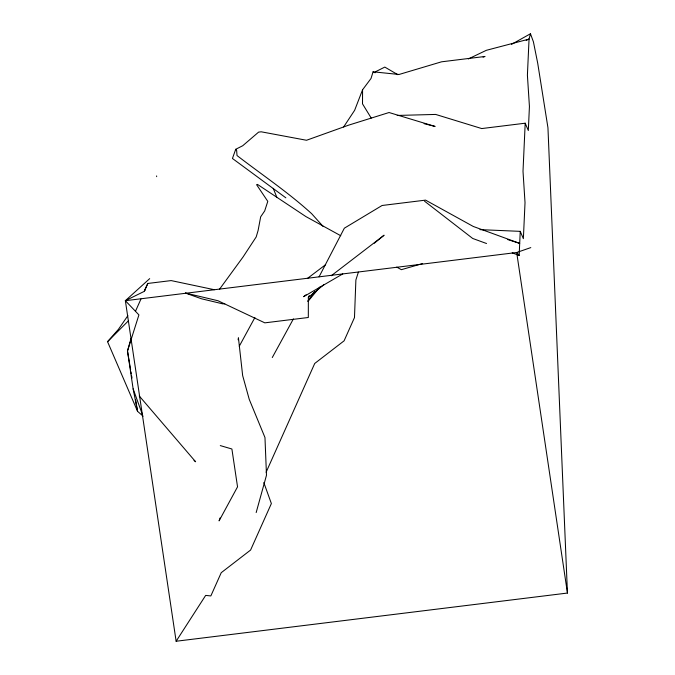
<?xml version="1.0" encoding="UTF-8"?>
<svg xmlns="http://www.w3.org/2000/svg" width="675" height="675" viewBox="0 0 675 675"><rect width="100%" height="100%" fill="white"/><g stroke="black" fill="none" stroke-linecap="round" stroke-linejoin="round"><path stroke-width="1.01" d="M309.327 295.557L308.357 297.43L308.315 317.495L264.836 322.852L217.983 300.746L185.541 293.06M512.232 252.872L519.151 255.395L520.248 231.356L479.942 229.635M397.195 115.45L435.653 114.429L481.722 128.562L525.201 123.204L523.007 171.273L525.023 202.627L523.37 238.672L520.248 231.356M238.115 339.787L238.427 337.787L242.654 375.578L249.244 399.364L264.971 437.527L266.49 475.234L256.171 512.561M511.507 44.381L530.466 33.75L529.057 39.091L527.403 75.136L529.428 106.49L528.322 130.52L525.201 123.204M131.009 338.538L127.491 351.008L133.127 388.851L137.557 411.337L143.117 416.171M483.055 57.139L485.03 56.464L441.551 61.813L399.035 74.478L373.081 71.803L371.022 78.469L362.568 89.783L354.637 110.303L343.609 126.993M358.391 272.118L355.885 279.965L354.476 317.579L344.09 340.833L314.719 363.471L266.102 472.264M220.075 517.936L219.08 520.881L237.541 486.844L231.896 449.002L220.286 445.593M424.077 123.668L435.105 126.444L389.062 112.523L348.697 125.137L306.517 140.265L261.2 131.802L258.601 132.123L242.73 145.732L235.718 149.293L232.436 158.473L285.854 197.834M214.38 289.727L171.146 280.589L147.8 283.458L144.501 290.967L145.336 289.136M135.548 311.124L140.948 299.042M375.022 72.832L375.519 71.736L384.801 67.087L397.828 74.68M147.8 283.458L144.087 291.448L125.364 300.696L176.133 641.25L567.447 593.055L547.948 127.744L537.713 63.239L533.427 41.867L530.466 33.75M319.056 276.843L344.343 228.192L382.092 205.487L425.571 200.129L473.259 226.454L519.699 243.38L507.727 239.583M272.278 357.531L293.397 318.904M239.262 346.241L254.888 317.554M176.133 641.25L205.672 595.392L210.845 595.941L221.231 572.695L250.594 550.049L271.367 503.558L263.815 482.566M219.51 289.246L243.076 256.964L256.188 236.95L258.095 230.504L260.677 216.802L264.693 210.938L267.789 201.361L256.542 184.613M127.87 315.672L118.395 329.383L107.553 341.693L137.557 411.337L135.641 399.895M307.851 301.05L314.575 291.684M308.002 301.362L319.95 287.002M107.553 341.693L128.284 320.962M130.613 369.731L127.491 351.008L138.915 314.904L125.364 300.696L149.69 278.632M308.357 297.43L323.831 284.715M374.321 243.228L384.1 235.204L331.282 275.738M307.387 278.48L325.654 264.642M306.104 294.798L303.59 296.705L342.765 273.923M468.323 58.944L486.312 50.321L529.057 39.091L526.188 40.373M530.795 247.598L516.687 252.501L125.364 300.696M422.618 263.554L401.355 269.679L396.765 267.098M224.783 303.784L222.691 303.843L201.555 298.789L185.406 293.06M486.54 243.515L472.711 238.469L424.567 201.209M373.081 71.803L374.372 72.487M340.757 235.735L305.918 216.591L257.453 184.393M194.029 460.384L195.615 461.767L139.244 395.98M519.151 255.395L516.687 252.501L567.447 593.055M235.718 149.293L236.647 150.517L237.018 155.545C262.01 174.808 288.267 192.358 311.648 213.688L323.266 226.606M371.216 118.074L362.509 103.849L362.568 89.783M273.248 188.342L276.767 197.142M133.127 388.851L142.29 414.214M130.958 371.815L131.304 373.891M131.65 375.975L131.996 378.051M156.625 175.93L156.659 176.656"/></g></svg>
